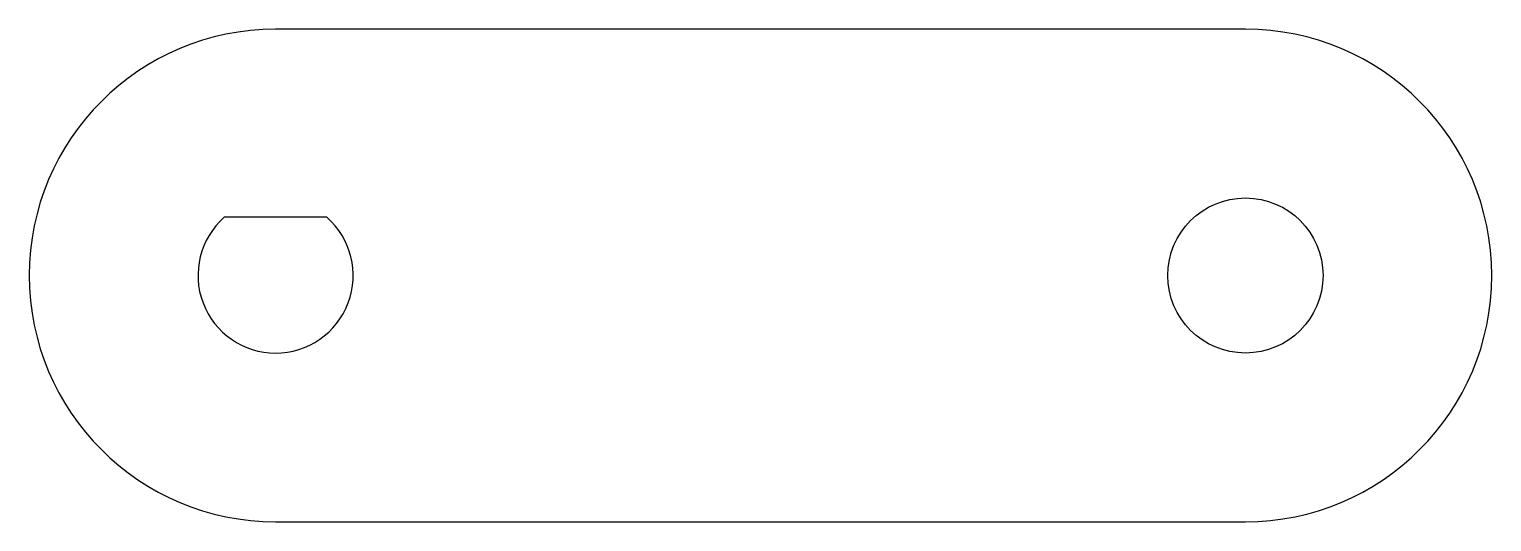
# Model space of a CAD drawing. Header units: millimetres. Extents: x -6.3 to 31.4, y -6.3 to 6.3.
import ezdxf

# ---------------------------------------------------------------- set-up
doc = ezdxf.new("R2010")
doc.units = ezdxf.units.MM

msp = doc.modelspace()

# ---------------------------------------------------------------- linework, layer by layer
at = {"color": 7, "linetype": 'Continuous', "lineweight": 25}
for p, q in [((25, 6.35), (0, 6.35)), ((1.323, 1.5), (-1.323, 1.5)), ((0, -6.35), (25, -6.35))]:
    msp.add_line(p, q, dxfattribs=at)
msp.add_circle((25, 0), 2, dxfattribs=at)
for centre, radius, start, end in [((0, 0), 6.35, 90, 270), ((25, 0), 6.35, 270, 90), ((0, 0), 2, 131.4096, 48.5904)]:
    msp.add_arc(centre, radius, start, end, dxfattribs=at)

doc.saveas('drawing.dxf')
